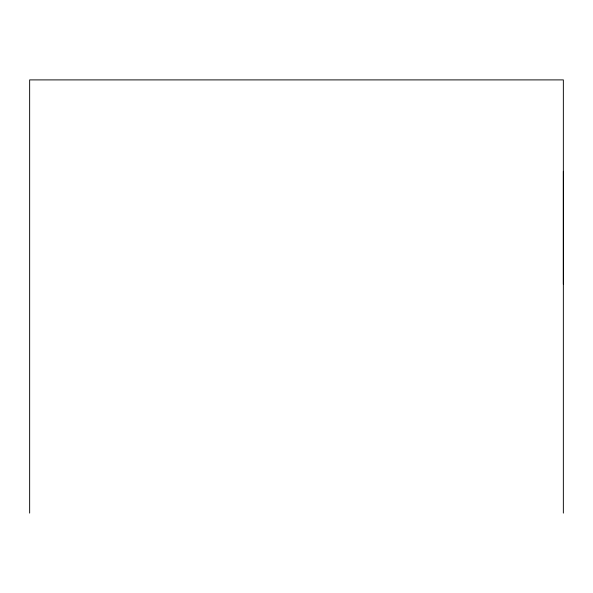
<?xml version="1.0" encoding="UTF-8"?>
<svg xmlns="http://www.w3.org/2000/svg" width="593" height="593" viewBox="0 0 593 593"><rect width="100%" height="100%" fill="white"/><g stroke="black" fill="none" stroke-linecap="round" stroke-linejoin="round"><path stroke-width="0.89" d="M563.35 284.121L563.35 171.34M563.35 513.101L563.35 79.899L29.65 79.899L29.65 513.101"/></g></svg>
